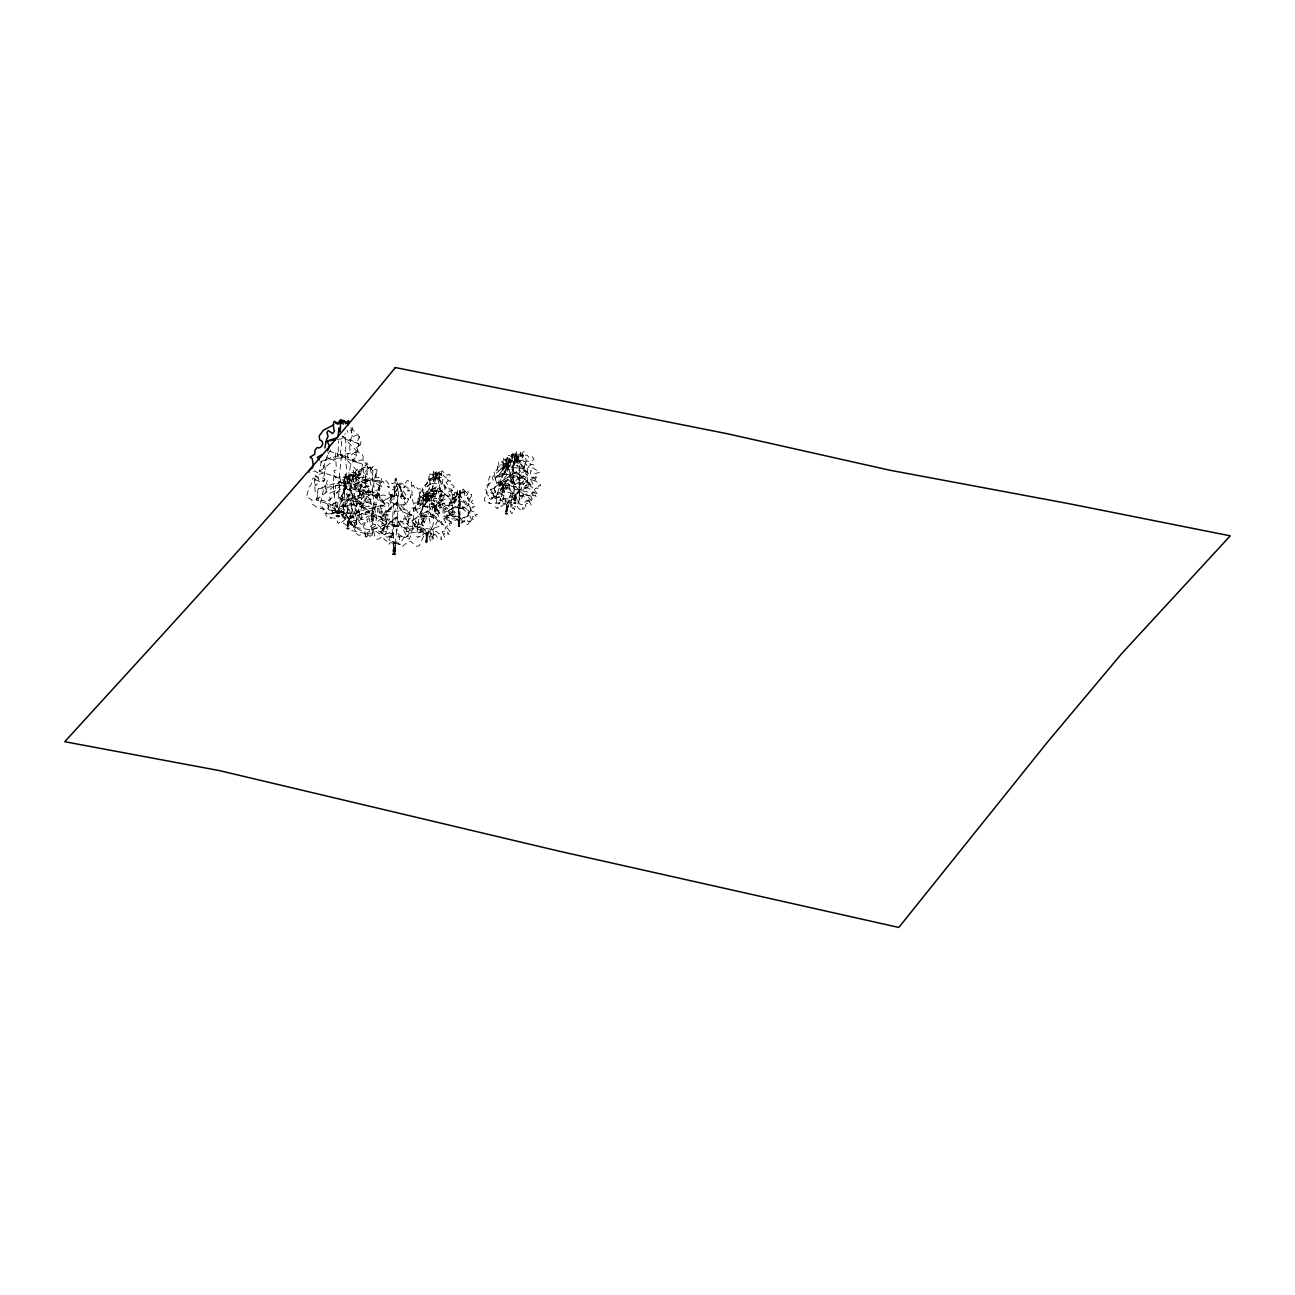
<?xml version="1.0" encoding="UTF-8"?>
<svg xmlns="http://www.w3.org/2000/svg" width="1295" height="1295" viewBox="0 0 1295 1295"><rect width="100%" height="100%" fill="white"/><g stroke="black" fill="none" stroke-linecap="round" stroke-linejoin="round"><path stroke-width="0.75" stroke-dasharray="5 3.75" d="M338.999 513.71C335.874 506.701 343.661 502.25 341.864 495.855C343.725 491.258 346.866 487.114 347.481 481.659C350.767 481.918 346.38 486.24 347.206 481.271C340.812 487.875 347.189 501.392 344.583 510.181C339.63 505.082 343.224 493.023 344.065 487.729C346.752 490.692 344.519 481.271 346.558 480.396C352.046 485.058 345.878 464.193 347.011 480.089M394.975 552.35L395.703 543.479L400.543 544.58C402.276 550.925 403.878 542.055 406.986 543.916L408.135 543.382C411.26 537.457 413.089 546.587 417.314 546.247L419.386 545.778L422.72 538.234C426.265 532.423 417.476 538.315 418.949 536.599A2.687 1.101 -74.5 0 0 417.816 537.554L416.569 536.292L418.625 519.797L421.231 516.656L420.729 512.14L423.157 506.135L424.954 504.759L426.363 498.899L425.65 501.829L427.188 501.246L425.44 498.073L427.334 500.663L425.861 500.955L425.683 495.872L423.724 493.703L422.931 500.145L418.528 499.967L417.395 502.978L414.675 503.01L415.824 508.482L411.438 508.093L410.143 510.02L409.528 513.856L410.661 516.041L409.139 516.851L407.941 523.293L410.353 526.304A2.687 2.153 53 0 1 412.425 526.757C414.125 522.581 412.943 517.466 413.413 513.273C413.056 509.34 414.011 504.726 414.432 511.169C415.857 514.212 416.197 501.553 414.19 505.795C411.486 500.113 412.069 487.13 411.6 482.145C409.884 480.461 408.54 484.022 408.475 481.173C406.954 477.402 404.008 488.943 402.907 483.877C398.164 481.173 394.635 486.92 394.473 491.242C391.398 492.618 390.718 498.397 394.7 496.373C393.777 498.478 390.54 500.064 390.394 502.816C390.07 506.701 393.745 510.538 388.192 509.939C383.223 512.124 389.568 519.732 380.924 519.02C372.539 523.633 380.18 525.786 380.94 528.069C379.257 529.606 376.052 531.274 380.779 531.759L383.045 533.977L385.489 533.022C386.703 536.259 390.345 530.124 393.194 532.148L393.793 533.2L389.73 533.75L388.694 535.159L390.329 536.47L388.84 539.885L394.036 542.637L393.389 552.35M505.956 466.459C499.174 467.171 505.05 480.801 505.956 467.463C506.102 454.043 506.928 469.308 508.223 465.067C507.867 457.297 510.635 460.842 515.216 463.642C512.529 455.112 515.96 461.603 518.809 463.901L520.38 467.236L524.297 466.767L523.714 469.081L525.446 471.331L521.739 472.578L521.189 474.601L525.786 477.24L523.876 479.652L530.642 485.852C528.004 487.81 522.16 486.483 519.279 490.627C514.342 494.334 517.045 499.239 517.239 500.647M471.574 494.366C472.966 497.15 465.698 499.53 472.61 500.55C467.414 504.127 482.452 504.678 471.849 507.171C478.049 510.489 467.722 507.867 471.396 510.877A5.666 5.099 -4.7 0 0 473.387 511.557L477.321 514.649L474.86 514.827L476.641 516.883L472.999 516.381L472.108 517.709L473.242 519.764L470.02 520.023L470.878 521.626L468.434 521.48A3.513 3.173 -4.7 0 0 467.463 521.076C467.981 515.329 458.754 526.774 462.882 519.441C457.912 512.723 459.563 535.062 459.676 518.502M459.854 514.261L459.822 515.28L460.437 499.32M426.751 542.281C428.435 539.011 425.327 531.614 429.956 531.177C431.882 527.907 433.55 533.977 430.377 533.184C434.181 539.109 434.877 528.635 436.965 532.018L438.568 533.556A5.018 4.322 -33.5 0 1 439.895 533.977L443.246 533.799L442.081 531.646L446.5 530.788L444.962 528.036L447.633 525.835C454.804 528.651 445.367 522.209 451.664 523.261C450.984 522.209 447.487 520.121 446.726 519.117A8.094 6.944 -33.5 0 1 444.007 518.453L442.566 516.397L447.422 515.847L444.719 512.156L450.385 510.02L443.554 505.956L445.448 503.172L442.356 503.188L442.647 505.552L441.546 505.989L438.6 505.503L440.106 504.127L439.669 502.411L436.82 503.286L438.811 503.431L439.636 504.937L438.131 505.924L439.442 507.235L438.714 512.318L438.082 511.007A4.014 0.907 86.5 0 0 437.839 510.1L436.399 504.856L438.616 502.541L436.059 508.158C440.316 509.89 432.805 511.298 435.622 513.613A8.094 3.351 -74.5 0 0 436.949 513.484C441.174 516.754 435.476 524.119 433.178 530.092A5.018 2.072 -74.5 0 0 432.53 530.076C429.989 524.265 431.866 535.078 428.37 532.714C430.798 523.536 424.404 537.862 426.492 541.86L426.524 533.022L421.701 522.775L423.449 521.739L423.4 518.291L423.692 521.157L423.19 516.041L424.339 516.527L425.488 521.367L426.589 519.586L425.974 517.531C427.091 512.593 424.906 515.038 422.267 513.257L421.652 511.234L422.963 507.786L420.6 505.455L421.344 501.829L419.191 492.699L421.231 489.704L420.049 488.668L417.735 489.122L416.31 486.677L414.546 488.328L413.542 485.139L407.909 488.344L405.934 486.483C402.146 482.825 398.585 484.913 394.198 484.978C391.592 486.418 396.432 488.733 392.903 489.866C390.426 489.041 388.095 492.456 389.212 494.577C401.159 494.382 378.286 499.336 388.775 503.593C390.038 511.606 380.746 501.197 379.629 508.919C385.279 510.651 377.671 519.182 385.521 514.649C389.585 513.791 384.664 523.293 387.788 519.263C394.667 516.834 379.079 528.473 384.728 531.419C389.779 530.254 382.316 535.677 384.939 536.486C387.674 537.668 388.484 537.134 390.119 535.741C398.747 527.664 386.25 541.342 393.356 541.747L392.952 551.961M459.336 517.239L459.45 504.224L449.414 509.841L449.721 514.601L459.336 517.239C474.051 517.773 464.371 513.111 470.943 510.942C470.15 509.291 471.315 508.207 468.871 507.09A5.666 3.399 -66 0 1 467.527 507.041L466.831 505.843L469.162 504.403L466.605 502.088L468.887 500.242L467.333 498.203L468.515 496.503L466.135 496.276L468.272 492.731L467.867 490.562L465.779 492.116L463.157 488.943L462.412 490.611L464.856 493.152L459.822 491.906L460.243 495.208L460.292 493.201M460.405 493.33L460.372 491.857L460.405 499.611M458.414 513.289L459.401 497.102L457.977 497.717L458.365 496.212L459.385 497.393L458.576 498.3L457.718 492.974L456.374 496.73L454.448 495.888L453.379 498.138L451.939 497.879L452.311 501.942A2.04 1.376 67 0 1 451.016 501.699C448.426 503.625 447.665 510.068 449.122 514.002A1.878 1.263 67 0 1 450.466 514.439L449.511 517.514L447.422 517.854A1.878 1.683 -4.7 0 0 445.771 517.887C444.395 516.495 441.352 510.845 443.699 510.036C442.858 508.142 436.124 504.969 443.667 503.706L443.457 502.946C441.077 501.991 444.25 497.976 440.543 500.388L435.541 496.131L436.043 494.123L433.436 492.165L433.485 495.855L432.74 494.366L434.424 496.891L434.23 494.35L433.987 496.778L428.451 493.168L426.929 502.573L427.69 498.494L425.958 495.24L426.087 497.329L428.435 497.523L427.997 494.577L429.26 492.424L430.814 493.379L431.073 495.661L430.409 497.928L428.062 493.282L428.435 497.539L427.415 494.237C434.667 492.31 432.255 480.963 435.071 475.896L433.42 471.59L435.282 476.074L437.71 476.317L439.572 471.218L439.41 477.806L441.449 477.256L441.773 479.571L443.036 479.344L442.162 483.844L444.201 483.116L444.671 484.54L444.832 494.998L443.537 497.636A2.137 0.971 -72.8 0 0 442.55 498.203L437.03 502.719L435.622 501.084L436.723 498.138L434.472 498.656L436.674 493.168L436.318 490.157L434.214 492.683L433.501 490.724L432.206 491.21L432.32 488.539L432.724 497.264M458.754 512.739L458.754 509.372L458.786 512.496M460.016 491.501L459.741 508.401L467.009 506.766L466.783 503.059L458.673 494.674L457.281 490.611L457.329 498.106L452.473 504.37L452.813 507.948A2.04 1.214 -66 0 1 451.599 508.789C445.609 511.606 455.047 519.068 452.797 516.106M529.623 483.602L529.266 484.816L524.232 485.285L525.802 487.535A8.887 7.64 -33.5 0 0 528.813 488.264C529.639 489.364 533.475 491.663 534.236 492.812C527.81 491.598 535.774 497.442 528.878 495.677A5.018 4.452 -21.1 0 0 527.518 495.176L525.867 493.573C523.714 490.077 523.002 500.534 519.117 494.382C526.369 488.814 509.566 492.974 515.313 499.983M459.887 495.742L459.822 497.329L459.887 495.564M459.774 514.261L458.77 525.705M459.952 491.339L460.016 490.19L459.644 496.244L459.774 491.339L459.871 493.217M526.11 461.716L525.106 463.48L527 465.067C521.286 467.56 521.432 471.299 527.664 471.202C521.95 473.565 529.542 477.046 532.731 477.418L532.488 478.761L527.453 480.121L526.498 481.659L533.038 484.508L530.772 479.7L535.337 480.056L535.531 478.891C532.601 476.916 527.971 472.594 531.452 470.846C525.317 469.065 528.668 466.41 530.982 464.662C530.869 459.741 526.919 463.594 525.608 458.398C523.682 457.443 520.202 451.987 524.135 451.647C527.065 452.667 522.549 456.228 527.356 455.144L528.975 457.669C533.864 455.694 531.856 456.892 533.912 459.239L530.383 462.072L529.833 464.047L534.544 465.115L532.601 467.819L539.61 472.238L533.799 474.083L536.616 477.758L531.597 478.211L533.071 480.348A8.078 7.155 -21.1 0 0 535.871 481.157C535.952 482.371 543.01 484.913 540.096 485.803C535.094 484.476 544.013 491.291 536.81 487.94C533.88 488.344 534.268 490.837 535.661 492.828C527.599 492.019 537.231 498.106 529.801 495.661L527 495.548A8.887 7.123 53 0 1 524.265 493.784L522.84 490.951L527.745 491.971L524.799 486.353A2.671 1.36 -70.8 0 1 526.142 485.69L527.923 482.452L526.79 475.411L527.615 469.34L526.968 467.527L524.151 468.337L525.317 462.736L523.601 462.962L523.131 460.049L520.315 460.648L520.509 452.408L518.486 457.961L519.862 464.177L518.971 470.231L520.299 482.42L520.202 483.537L519.214 482.371L518.826 488.442A8.078 1.376 88.1 0 0 519.279 490.611L519.732 500.242L518.89 497.393L518.745 502.46L518.049 501.181M426.945 495.143L425.634 492.505L426.104 499.481L426.994 490.967L427.593 497.992L428.904 493.994L426.638 494.544L426.605 493.622L431.235 484.605L429.632 482.582L430.183 479.797M507.073 461.926L505.617 459.013L506.07 469.486L507.494 467.997L505.956 466.686L507.187 457.184L508.708 464.549L509.226 459.207L512.302 459.256L512.011 454.933L513.241 455.031L512.852 457.604L514.277 457.054L515.07 459.207L517.239 456.115L517.757 459.741L515.345 465.795L517.822 465.213L516.705 468.839L520.315 471.056L517.093 476.236C521.755 478.13 513.5 479.684 516.592 482.209A8.887 3.675 -74.5 0 0 518.065 482.064C522.791 485.058 516.316 493.897 514.164 500.194L513.71 499.643A8.887 2.444 85 0 1 512.869 497.296C511.282 489.672 515.572 501.829 513.613 490.562C517.563 494.075 512.593 484.492 513.225 482.954C512.253 478.243 513.419 484.767 514.164 481.821C514.892 485.706 513.726 483.213 513.824 480.38C511.768 474.537 515.28 471.234 512.075 465.99L510.813 459.79L510.877 464.986L509.113 459.644L507.689 460.486L508.692 464.533L506.426 465.472L505.94 461.667L503.528 458.317L503.334 466.41L501.392 468.159L498.267 467.009L496.325 470.733L493.589 470.571L494.965 476.382L489.753 476.301L487.956 482.048L489.17 484.88L487.422 486.515C487.567 489.332 484.961 493.395 488.846 496.163A2.946 2.363 53 0 1 491.113 496.665L491.21 497.814L493.217 497.539L500.145 500.469L501.343 499.886C502.525 503.528 510.359 502.654 505.633 511.768M315.171 479.619L319.331 481.416L323.782 480.947C329.318 476.155 309.197 478.179 316.87 474.925L325.11 472.643L325.126 467.123L320.788 461.684M347.384 525.64L343.515 523.229L345.393 515.75C348.792 508.611 349.326 506.394 350.492 514.665L352.418 510.068C348.549 509.469 354.085 500.453 349.504 503.982L345.959 515.442L349.423 518.761L349.342 521.836L353.276 526.159L365.336 533.184L365.32 536.778L367.084 536.648L367.877 533.346L372.944 533.103L373.187 529.542C375.858 525.592 382.009 530.4 383.304 528.409L386.768 522.63L386.509 520.38L388.29 517.207C389.973 511.735 382.899 516.754 380.406 513.678L379.662 511.816L386.12 512.27L388.5 511.25L380.568 508.126L380.358 505.876C379.581 500.259 392.935 498.769 383.611 494.884L377.865 496.584L376.376 495.402C381.944 483.132 367.408 501.521 374.174 487.648L373.64 484.654L375.534 474.439L375.032 473.063L372.636 475.281L373.089 466.475L371.374 469.065L370.111 466.556L367.408 469.421C359.621 478.535 362.131 488.118 358.488 497.442C356.902 498.251 355.477 519.781 358.067 509.485L359.427 510.036L359.605 514.439L358.116 520.023L358.003 514.423L356.983 516.527L354.668 530.027L356.627 530.837L356.514 533.848L358.747 535.304L365.676 533.75L365.627 536.972L367.035 532.828L369.674 531.112L369.884 527.518L373.203 524.022L374.983 524.54L375.841 521.658L378.108 508.061L375.242 510.084L373.672 508.174L378.253 505.018L374.239 504.257L373.866 503.043L376.505 494.577L379.451 491.825L378.448 487.584C382.834 485.139 379.548 481.61 381.62 479.053L380.633 476.463L377.395 477.936L376.052 477.353L376.991 469.68C374.304 468.142 372.701 471.477 370.694 466.896L365.514 468.272L357.064 472.95L352.628 478.535L353.033 481.384C357.274 482.29 354.393 488.361 351.204 486.952L349.666 488.83L349.423 491.922L346.024 494.188L347.675 495.289C350.54 497.944 344.421 509.437 344.47 502.913C344.729 501.294 346.299 510.343 348.501 504.435L351.512 504.823L351.301 508.757L352.92 508.271C353.066 504.629 354.442 499.271 350.524 497.992C344.001 500.631 353.13 492.537 349.828 488.425L348.371 486.758L351.414 485.593L352.208 481.449L354.458 481.869L356.352 480.704L354.344 473.047L357.048 469.697L365.935 466.945L370.564 467.301C371.697 473.695 379.662 468.482 374.789 477.839L375.955 480.494L379.403 480.38L380.261 483.326C378.172 485.463 381.653 489.105 377.395 490.951L378.269 495.613L375.501 498.203L376.829 499.902L381.976 500.113C390.426 506.232 378.755 504.548 378.998 510.198L379.176 512.561L386.25 518.405L384.113 518.631L378.334 516.009L378.998 518.146L385.489 521.205M458.398 513.338L459.11 526.612L459.434 522.128M430.15 480.04C437.661 472.659 433.145 475.411 436.383 471.671C436.253 489.186 434.974 462.218 435.12 476.641M514.827 499.919L515.183 494.01L511.881 480.202L514.147 460.939L514.212 462.703L515.847 461.975L514.714 460.534L515.038 458.802L515.491 460.583L515.993 459.239L516.333 451.825L516.656 458.317L518.518 458.203L518.275 454.205L518.275 458.997L516.98 454.059L513.354 458.3L514.633 454.917L513.872 453.8L511.946 460.923L508.239 460.372L506.572 463.675L504.273 463.416L505.309 468.952L501.23 468.353L500.032 470.231L499.449 474.035L500.485 476.269L499.077 477.013L497.944 483.423L500.178 486.531A2.671 2.007 60.4 0 1 502.088 487.098L502.169 488.134L510.732 490.465C511.136 493.346 518.308 493.686 514.423 499.999M434.958 511.978L435.055 503.755L422.51 504.224L423.044 503.464A2.137 1.862 -28 0 0 421.215 503.674C418.058 502.136 419.742 498.106 421.15 496.066C417.12 490.19 427.042 489.656 425.132 485.981C426.087 483.197 428.823 480.591 432.206 479.749C435.687 476.511 429.989 474.002 428.613 477.127C429.568 479.231 428.402 481.319 426.427 480.348C430.49 487.292 419.434 482.647 423.093 490.238C422.202 492.667 420.082 496.05 423.06 498.883A2.137 1.667 56.7 0 1 424.647 499.287L425.861 499.142M361.564 506.636L363.555 508.741L363.879 507.203L361.532 503.658L363.863 503.237L364.17 502.072L362.6 490.449L363.895 489.122L365.514 493.055L365.498 473.436L365.886 472.157L367.068 474.715L367.505 465.925L368.282 468.758L368.686 466.686L369.755 467.56L372.474 477.45L373.316 484.589L372.264 490.384L374.077 502.395L373.122 506.928L373.705 513.289L373.089 514.115L372.28 510.521L371.341 515.604L371.746 521.383L372.248 515.847L372.652 518.081L372.895 531.84L370.176 536.438L366.695 533.783L366.275 536.923L365.676 536.243C364.542 526.677 358.974 516.138 361.629 507.106M333.9 475.119L335.874 478.049L336.231 475.945L333.932 470.635L336.506 469.891L335.243 452.991L336.57 451.178L338.124 456.601L338.416 440.98M396.27 484.994L396.286 486.499L396.302 484.945M459.612 495.386C458.058 498.478 460.372 495.127 460.631 491.436C465.811 489.445 466.022 494.577 471.607 494.56M337.234 513.791L336.441 512.092L328.881 513.985L326.308 513.419C321.03 513.565 324.851 508.385 322.002 507.041L320.593 507.009L320.205 505.066L323.718 488.199L325.272 485.382L325.498 493.071L327.748 485.495L326.502 483.504L327.425 479.441L325.32 478.6C318.262 489.283 328.493 468.968 323.281 467.414C325.498 461.101 327.068 455.112 330.711 449.867M435.379 512.011C435.217 498.267 438.859 505.422 434.796 511.816C436.464 495.451 430.377 508.951 432.562 513.354C435.104 522.435 432.805 524.426 432.222 527.34A8.094 2.218 85 0 0 432.999 529.477L433.922 539.222L432.579 536.276L432.449 537.684M336.7 513.403L349.375 494.107L360.657 502.217L365.384 509.566L353.454 514.423L318.003 507.964L311.836 503.933L311.949 499.757L306.526 496.875L309.149 486.71C312.921 485.657 310.444 476.301 315.025 478.243L315.235 485.819L317.275 484.071L318.926 479.263L316.66 476.544L318.117 472.869L314.394 470.878L311.059 473.986M394.279 552.496C396.82 530.367 396.108 535.677 397.646 517.498C397.711 510.489 397.403 503.852 397.678 497.167C398.051 495.467 397.889 487.001 397.403 482.647C395.38 483.407 401.968 487.292 400.738 491.242L402.502 492.181L403.15 497.021C394.068 493.719 410.547 504.03 403.166 505.552L402.68 506.037C400.657 513.128 409.56 506.62 409.269 514.131C404.509 514.536 410.046 524.702 404.202 517.919C401.126 522.193 414.983 526.806 408.394 531.452L405.999 531.517L408.443 536.308L404.38 537.716L402.583 536.017C402.761 538.332 393.809 529.024 397.873 534.851C400.139 535.628 400.608 543.253 396.367 541.763L395.412 542.637L395.121 552.35M339.938 485.431L338.853 484.557L338.999 480.235C355.672 477.742 332.718 489.235 334.061 493.314C338.076 498.737 322.714 497.393 328.655 507.3L327.133 508.805C327.441 511.023 326.55 511.994 326.016 514.196L325.822 515.491L328.736 517.757A2.946 2.525 -33.5 0 1 331.212 517.433L330.63 518.502L333.511 517.498M347.497 481.368C344.875 463.06 344.001 495.855 339.743 477.11L339.938 476.398C341.718 475.071 346.769 477.175 344.729 479.765M347.627 526.547L348.145 518.469L344.114 509.89L343.434 514.617L341.572 515.637M419.046 502.962L418.058 502.169L418.188 498.235C422.607 494.026 426.217 501.359 420.778 503.237C415.905 502.104 418.495 507.834 420.551 501.958L419.418 500.663L416.423 506.912L413.461 507.948L413.704 510.133C416.747 514.86 403.263 514.908 408.783 522.872L407.488 523.552C407.844 526.142 406.857 526.903 406.387 529.137L406.209 530.319L408.848 532.391A2.687 2.299 -33.5 0 1 411.098 532.083L410.45 533.038L422.089 531.517L426.006 532.844L426.411 542.492L427.123 532.164L426.816 542.055M419.823 499.854L418.916 498.704L419.677 494.334L423.821 495.92L423.416 497.814M432.999 476.333C432.433 471.574 434.359 473.905 433.275 477.483C431.818 479.069 427.577 477.45 429.471 480.364M453.169 497.992C449.268 491.307 461.667 495.71 453.768 498.073C452.311 499.125 449.43 500.55 449.284 502.606L449.689 504.872A2.04 1.829 -4.7 0 1 447.924 505.147C444.671 506.296 442.469 516.074 448.394 516.932L448.199 518.081L443.278 517.968L445.771 522.5L441.287 521.561L442.599 524.135A8.094 6.475 53 0 0 445.091 525.738L450.012 531.419L446.937 531.241L449.122 534.43L444.541 532.585L444.638 533.928L443.424 534.22L444.832 537.538L440.786 536.907L441.838 539.497L438.762 538.526A5.018 4.031 53 0 0 437.548 537.635L436.091 535.547C432.789 530.723 436.091 541.18 430.264 535.871C432.077 534.268 431.219 529.768 427.738 533.022C429.535 533.605 426.395 536.033 428.58 538.364C429.406 537.36 429.228 533.313 430.086 539.95A5.018 1.376 85 0 1 430.474 541.083C431.284 543.56 432.449 540.323 432.158 537.7M498.397 470.522L497.312 469.648L497.442 465.31C514.131 462.817 491.177 474.31 492.521 478.389C496.519 483.828 481.173 482.485 487.114 492.391L485.593 493.897C485.9 496.115 484.897 497.07 484.476 499.271L484.281 500.582L487.179 502.848A2.946 2.525 -33.5 0 1 489.656 502.509L488.943 503.561L499.546 502.929L500.841 501.926C502.541 505.665 510.198 499.789 505.94 512.221M506.086 511.638C508.547 503.14 502.444 493.023 499.401 492.327A2.671 2.363 -21.1 0 0 497.005 492.424L494.285 490.206L494.463 489.041C494.852 487.033 495.791 486.208 495.499 484.184L496.908 482.889C491.226 473.97 505.584 475.411 501.958 470.393C500.696 466.605 522.128 457.248 506.539 458.705L506.426 462.655L507.43 463.497M458.786 525.997C456.342 522.014 464.29 516.058 459.693 518.308M355.769 478.017L352.871 480.105L349.99 479.911L348.727 472.092L348.614 476.835M435.735 511.622L436.544 504.03L435.411 512.092M394.085 551.978L394.506 542.993L394.133 541.844L393.842 543.641L393.13 534.09L392.709 536.519L392.239 535.434L392.272 523.86L395.137 479.231L395.493 480.186L395.687 478.357L395.817 480.817L396.092 478.13L396.578 484.087L395.283 482.727L390.977 483.844C389.018 488.701 387.173 478.519 384.34 480.591C384.566 486.726 382.575 477.904 381.847 482.323C377.136 479.765 380.892 496.373 376.149 498.899L375.955 505.131C372.021 503.512 372.442 507.64 372.312 511.395C373.575 513.5 374.757 503.577 374.886 509.307C376.942 516.64 370.419 517.709 374.498 523.763C377.946 527.68 370.095 526.126 373.381 529.574L375.275 538.024L376.813 539.141C380.406 540.08 382.753 532.795 384.162 539.173L385.02 540.047C387.917 539.4 387.691 548.157 389.924 542.718L393.761 543.139L393.518 552.091M458.899 526.126L459.434 521.286L459.676 522.241M347.189 526.677L347.934 518.534L343.191 516.705L341.087 517.854M394.522 491.501C394.781 489.332 394.489 500.453 394.667 492.197M505.568 512.011C508.708 503.35 504.5 503.334 503.172 505.034L497.96 508.708L498.316 507.543A2.946 1.214 -74.5 0 0 497.037 508.53L495.661 507.138L496.552 499.401C497.717 489.947 500.631 482.226 503.431 473.42M515.054 501.165L515.572 493.168L515.782 500.76M367.942 486.629C355.591 488.911 351.576 480.202 368.217 483.375L369.107 482.533L366.161 480.526L358.084 477.871L358.618 475.718L357.226 473.921L355.736 473.549L354.992 475.006L356.999 477.58L356.352 478.632L350.556 474.553L349.245 475.394L350.249 479.458L345.765 489.089L336.457 492.877L340.148 498.607L353.147 500.55L362.454 496.762L349.958 479.231L347.351 479.992L347.788 476.819L349.472 480.672L351.042 474.278L357.339 476.188L357.598 475.152L355.461 473.776L356.206 471.655L363.021 468.385L363.604 466.216L367.99 464.063L362.292 459.871L354.296 461.943L352.224 460.243L356.497 455.5L355.105 449.64L359.039 444.687L357.744 440.251L359.573 436.901L358.132 434.505L353.616 436.383L351.754 435.509L350.945 433.194L352.758 427.884L352.58 423.87M347.578 525.511C350.815 516.592 345.215 519.166 344.713 519.942L339.517 523.633L339.824 522.403A2.946 1.214 -74.5 0 0 338.594 523.455L337.202 522.063L337.59 520.007M348.161 526.32L348.808 517.514L348.824 525.819M514.39 501.068C516.867 491.566 510.699 491.21 512.707 497.231C506.555 504.111 513.791 488.215 507.931 499.708A5.018 2.541 -70.8 0 0 507.09 500.712L505.05 501.991L505.94 499.287L503.318 500.307L503.901 495.305L500.841 497.604L502.541 493.848L500.534 494.658L503.496 490.271L502.994 487.406L503.464 490.595L504.127 488.49A8.078 4.079 -70.8 0 0 505.843 486.629C504.143 482.873 512.237 485.706 508.886 484.816C508.595 479.684 500.776 489.753 505.908 481.449C497.426 481.562 510.198 475.459 506.021 472.189C511.541 468.531 506.313 466.831 507.591 462.768M506.62 511.412C507.365 491.258 508.676 512.302 510.521 511.153A5.52 1.522 85 0 1 510.942 512.399C512.82 516.138 512.253 511.056 512.804 509.356C512.836 503.787 515.993 514.665 514.277 506.912M518.065 503.804L517.968 501.634M439.248 474.65L441.546 473.112L440.867 477.288M340.277 454.82L342.285 436.091L358.925 443.829L357.452 451.987L340.277 454.82L329.804 451.291M335.13 513.192L331.989 512.415L332.653 511.59A2.946 2.363 53 0 0 330.387 511.072C326.518 508.304 329.108 504.241 328.962 501.424L330.727 499.789C325.66 489.413 335.939 493.638 336.231 489.591C334.223 486.37 335.211 484.864 338.124 485.447C339.193 483.974 339.112 482.112 340.779 482.015M339.144 478.033L341.67 454.545L362.535 464.241L360.674 474.472L339.144 478.033L319.476 471.38L321.322 461.166L341.67 454.545L360.674 474.472M337.412 507.073L340.148 481.675L362.697 492.165L360.69 503.221L337.412 507.073L316.126 499.886L318.133 488.83L340.148 481.675L360.69 503.221M511.897 458.576L511.752 454.432L514.536 458.09C515.07 461.457 519.101 456.423 517.628 454.27C516.333 456.52 517.692 460.777 516.009 455.209L518.534 453.881L523.277 456.099L522.97 453.8L521.723 453.412L521.076 454.707L522.565 458.009L520.04 456.617L523.229 454.853L522.322 460.065M348.355 525.56C346.445 519.748 352.92 509.162 350.395 518.777C354.555 518.826 351.641 509.518 354.765 515.216A5.52 2.282 -74.5 0 1 355.477 515.248C356.821 511.865 359.573 511.93 361.451 508.466L361.127 506.296L365.352 505.244L366.21 503.253L361.758 484.168L360.188 485.123L359.654 491.728L345.765 489.089M506.636 512.124C504.435 507.138 511.46 493.411 508.692 503.577C512.836 504.856 510.181 494.496 513.111 500.113M459.741 508.401L452.246 506.329L452.004 502.622L459.272 500.987L459.466 492.715C460.599 489.38 463.254 497.053 463.432 493.816C461.263 489.963 465.164 492.424 464.387 494.609C466.41 498.64 473.549 498.704 467.884 503.253C467.576 504.969 474.763 511.574 468.515 510.894C473.08 515.847 465.553 510.667 468.142 514.536A5.666 3.82 67 0 0 469.583 515.831C471.137 518.049 473.452 524.475 469.454 520.622C469.033 523.585 468.256 524.993 465.811 524.41A3.513 2.363 67 0 0 465.115 523.698C465.407 516.883 459.013 528.166 461.781 520.363C458.802 522.209 464.29 515.135 464.662 518.324A3.513 2.104 -66 0 1 465.326 518.405L468.628 515.2L468.353 510.392L459.45 504.224L449.721 514.601M347.238 525.317C351.366 514.066 341.33 521.853 342.9 514.811L341.702 515.394M516.187 456.131L515.41 453.46L515.216 459.061M514.309 500.21C518.356 491.274 510.343 495.418 509.761 492.246L504.289 492.764C496.568 492.537 502.751 480.882 501.489 475.573C504.03 472.853 502.848 468.563 505.471 465.18M365.222 535.337L366.954 537.02L367.699 533.928L372.232 535.385L372.458 531.84C376.91 528.473 380.536 538.008 382.656 533.071L386.023 524.394L386.104 521.448L385.198 521.448M396.675 505.244L399.783 485.641L408.54 499.287L406.161 504.37L396.675 505.244L389.552 501.052L391.932 495.969L399.783 485.641L406.161 504.37M515.637 501.035C513.273 491.469 522.484 490.756 518.631 497.037C524.378 502.12 521.173 490.174 525.381 499.142A5.018 3.755 60.4 0 1 526.515 500.08L529.364 501.197L528.376 498.559L532.148 499.368L530.853 495.985L531.986 495.742L531.905 494.399L536.13 496.454L534.09 492.828L536.972 493.476L532.423 487.567A8.078 6.038 60.4 0 1 530.108 485.852L529.25 483.278M348.743 526.142C349.375 522.014 348.08 515.734 353.308 517.223C355.17 519.862 352.936 520.007 351.819 520.606C357.355 528.036 355.769 516.316 358.666 521.221L360.269 523.536A5.52 4.419 53 0 1 361.613 524.507L364.98 525.576L363.814 522.727L368.266 523.423L366.728 519.781L368.055 519.457L367.958 517.968L372.976 520.007L370.548 516.138L373.964 516.689L368.557 510.457A8.887 7.123 53 0 1 365.805 508.692L364.381 505.859L369.302 506.895L366.566 501.926L372.264 501.651L365.417 494.577L367.343 492.149L362.729 489.526L363.28 487.487L366.032 486.92L366.76 485.415C363.895 484.897 367.748 480.121 364.3 482.387L361.92 482.145L360.366 478.81L357.226 476.9L357.808 471.477C361.014 472.465 356.076 476.544 361.273 475.119L363.005 477.806C368.266 475.394 366.064 476.706 368.282 479.247L368.557 479.992C362.843 482.468 362.988 486.208 369.221 486.111C363.506 488.474 371.098 491.954 374.271 492.343L374.045 493.67L368.136 495.532L371.147 499.401L365.789 500.194L367.359 502.444A8.887 7.64 -33.5 0 0 370.354 503.172C370.386 504.467 377.978 506.928 374.854 508.028C369.496 506.863 379.079 513.856 371.341 510.57C368.217 511.169 368.622 513.872 370.111 516.009C363.248 515.96 369.026 519.894 362.843 519.505A5.52 4.743 -33.5 0 0 361.386 519.036L359.621 517.369C355.672 513.435 359.573 523.536 352.645 520.072C354.377 517.595 354.555 513.532 349.682 517.336C350.848 518.987 348.565 521.043 350.233 523.795C351.932 529.105 349.958 513.014 352.078 526.061A5.52 1.522 85 0 1 352.483 527.324C354.603 530.4 353.616 525.284 354.959 522.128C357.711 530.319 355.915 518.113 355.267 514.568A8.887 2.444 85 0 1 354.409 512.205L354.28 508.87L355.639 511.104L354.895 505.519L356.789 506.442L354.037 492.197L354.296 490.255L355.575 489.785L356.303 477.79L355.494 478.616M507.203 511.234L508.223 502.314L511.768 502.314M507.268 510.91L508.352 501.78L511.654 500.291M449.414 509.841L458.721 507.753L459.45 504.224L468.66 515.151M341.524 514.568C342.641 511.12 342.592 518.55 341.556 514.73M456.617 519.489C456.989 520.396 460.34 520.493 458.122 525.98L458.883 526.32M507.543 463.06C508.142 461.247 511.654 462.995 511.25 458.851L512.869 456.811L508.352 455.338L509.048 460.486M338.821 513.16L340.423 511.93L351.771 513.095L355.785 512.27C361.888 511.395 355.947 504.046 361.629 503.642C360.916 500.404 362.39 498.397 359.605 496.989A8.887 3.675 -74.5 0 1 358.148 497.134C355.057 494.593 363.312 493.055 358.634 491.145L361.855 485.965L358.262 483.763L359.524 480.267L358.44 478.227L361.758 477.175L364.267 481.06C369.318 477.742 359.541 471.412 364.656 465.731L366.728 464.727L363.021 460.68L363.15 456.407L361.58 453.428C357.647 454.156 354.879 445.885 360.139 445.351L360.997 441.611L358.019 434.926L349.86 426.994M391.98 522.387L397.128 502.136L411.956 515.685L407.553 521.399L391.98 522.387L380.827 517.644L385.23 511.93L397.128 502.136L407.553 521.399M391.236 537.36L396.367 517.126L411.195 530.659L406.792 536.373L391.236 537.36L380.066 532.634L384.469 526.903L396.367 517.126L406.792 536.373M431.3 490.708L437.046 476.333L446.208 487.924L441.028 491.274L431.3 490.708L426.767 486.807L437.046 476.333L441.676 484.006L446.208 487.924M432.692 497.264L435.541 504.532L434.877 512.027M503.188 464.856C500.776 452.538 510.845 473.128 507.575 460.923C510.133 456.925 512.027 462.412 515.361 461.489C517.158 460.194 511.088 456.682 516.284 456.552C519.441 457.588 514.552 461.619 519.732 460.211L521.448 462.898L525.721 461.004L526.159 462.007M512.788 456.925C510.991 445.885 518.453 466.556 516.219 454.82L518.065 454.156L520.04 456.617M345.198 477.887C344.956 467.835 346.04 480.688 350.249 479.458L362.454 496.762M423.837 496.115L423.724 491.857L425.925 494.917L425.925 498.251L429.309 496.503L428.823 498.866A6.459 2.962 -72.8 0 1 427.577 500.404C426.184 503.075 423.611 510.473 427.204 505.876C428.143 508.093 427.026 511.833 429.665 510.068A4.014 1.829 -72.8 0 1 430.28 509.243L431.365 506.264L432.222 506.442L431.769 508.692L434.003 506.167L433.064 502.509L431.866 502.185L431.154 496.827L430.523 497.944L428.192 496.972L429.503 495.613L430.587 497.312L430.264 493.136L434.893 494.56L433.113 491.971L435.33 490.255C438.212 491.193 433.744 494.868 438.471 493.573L440.041 496.034C444.816 493.832 442.825 495.03 444.832 497.345L441.401 500.356L440.867 502.347L443.942 503.14L445.286 505.196A4.014 3.497 -28 0 1 446.37 505.552L449.074 505.487L448.135 503.755L451.712 503.14L450.466 500.922L451.437 499.336L455.484 499.546L453.525 497.393L456.261 496.94L451.89 493.832A6.459 5.633 -28 0 1 449.673 493.233L448.475 492.213L449.106 491.161C455.014 491.663 450.919 493.104 448.426 493.557C454.335 498.672 444.493 493.508 447.973 497.717A6.459 5.018 56.7 0 0 449.899 499.044C451.599 501.586 456.034 508.644 449.462 504.5C449.673 509.065 448.038 508.919 444.994 509.145A4.014 3.108 56.7 0 0 444.055 508.417L441.498 505.406L441.611 508.093L439.442 507.235L440.365 509.55L439.814 501.764A6.459 1.457 86.5 0 1 439.329 500.048C438.568 493.686 441.449 500.874 439.572 486.839C440.219 479.101 438.438 470.603 436.107 474.294M456.342 494.706C455.694 489.332 457.604 494.593 459.094 495.127C461.829 493.233 458.333 490.352 460 494.917L452.246 506.329M509.21 476.495L517.045 458.721L528.457 473.549L521.335 477.531L509.21 476.495L504.224 471.493L517.045 458.721L523.471 468.531L528.457 473.549M343.612 504.192L344.567 506.572L343.596 504.063M415.889 509.744L424.355 506.296L428.418 497.701L439.539 513.273L431.073 516.721L419.24 514.957L415.889 509.744L428.418 497.701L439.539 513.273M494.917 477.968L504.224 474.18L508.676 464.727L520.914 481.837L511.606 485.625L498.607 483.699L494.917 477.968L508.676 464.727L520.914 481.837M338.756 512.885C346.85 505.341 335.761 517.514 337.396 511.541C339.484 508.401 340.213 513.84 343.466 508.903L343.774 503.998L345.765 501.489L348.873 499.384L351.625 500.194L354.652 486.677C356.19 484.298 352.58 484.913 353.616 480.898L352.742 475.314L352.256 474.634L352.289 479.878L350.508 474.569L349.1 476.576L353.147 500.55M452.797 516.074C454.529 519.441 456.86 514.034 453.914 516.608L458.576 519.781L458.025 526.11L459.061 526.126M429.309 500.534L436.431 486.823L448.426 496.956L441.773 501.246L429.309 500.534L423.497 495.516L436.431 486.823L448.426 496.956M340.148 498.607L350.233 479.636L336.457 492.877M419.24 514.957L428.418 497.701L431.073 516.721M498.607 483.699L508.676 464.727L511.606 485.625M454.14 511.525C452.246 513.84 457.329 513.807 454.173 511.525M506.539 488.733L516.284 471.833L531.209 484.945L522.079 490.06L506.539 488.733L500.145 482.307L516.284 471.833L531.209 484.945M504.224 471.493L511.347 467.495L517.045 458.721L521.335 477.531M389.552 501.052L399.783 485.641L401.418 495.078L408.54 499.287M416.181 527.081L427.641 510.861L437.904 518.243L442.21 524.928L431.348 529.347L416.181 527.081L411.875 520.396L427.641 510.861L442.21 524.928M495.24 497.021L507.834 479.199L519.117 487.308L523.844 494.658L511.913 499.514L495.24 497.021L490.514 489.672L507.834 479.199L523.844 494.658M426.767 486.807L431.947 483.456L437.046 476.333L441.028 491.274M512.302 504.904C506.539 504.532 516.041 510.764 515.232 506.814M359.136 489.72L369.383 478.146L378.868 482.031L382.43 488.005L372.555 491.857L359.136 489.72L355.558 483.747L369.383 478.146L382.43 488.005M355.494 506.102L368.347 491.582L380.228 496.471L384.696 503.949L372.329 508.773L355.494 506.102L351.026 498.624L368.347 491.582L384.696 503.949M353.616 527.146L367.521 511.444L380.358 516.721L385.198 524.815L371.827 530.027L353.616 527.146L348.776 519.052L367.521 511.444L385.198 524.815M447.698 515.151L449.996 515.669L447.584 515.102M450.87 511.784L452.343 513.095L450.725 511.784M336.797 511.93L332.054 504.597L343.984 499.74L349.375 494.107L365.384 509.566M411.875 520.396L422.737 515.977L427.641 510.861L431.348 529.347M490.514 489.672L502.444 484.816L507.834 479.199L511.913 499.514M380.827 517.644L397.128 502.136L400.802 510.942L411.956 515.685M380.066 532.634L396.367 517.126L400.042 525.932L411.195 530.659M452.004 502.622L460 494.917L467.009 506.766M339.371 513.322L341.2 511.638L347.497 511.752L347.837 506.879C351.673 501.586 360.075 508.482 361.904 505.795L363.668 503.884L363.976 500.712L366.712 498.025L366.339 494.933L368.978 488.506L368.897 486.693L367.489 487.098M500.145 482.307L516.284 471.833L522.079 490.06M319.476 471.38L341.67 454.545L342.851 457.588L362.535 464.241M316.126 499.886L340.148 481.675L341.411 484.961L362.697 492.165M423.497 495.516L436.431 486.823L441.773 501.246M332.054 504.597L349.375 494.107L353.454 514.423M511.298 503.464L510.78 504.775L512.674 505.082M355.558 483.747L369.383 478.146L372.555 491.857M351.026 498.624L368.347 491.582L372.329 508.773M348.776 519.052L367.521 511.444L371.827 530.027M458.851 525.932L458.155 526.223C460.68 520.671 456.18 518.324 453.978 518.842C452.036 519.683 446.71 515.912 449.932 521.998A1.878 1.133 -66 0 1 451.048 521.448L450.725 522.209L457.119 519.651M338.254 512.432L339.921 513.775M337.509 439.458L343.224 438.519L358.925 443.829M321.322 461.166L342.851 457.588M318.133 488.83L341.411 484.961M391.932 495.969L401.418 495.078M427.026 542.038L425.618 542.152C430.053 527.81 421.102 536.956 421.749 529.687L420.648 530.222C408.2 524.799 415.274 527.437 409.139 539.189C405.545 538.655 404.655 533.637 402.551 540.08C400.074 539.643 399.815 547.995 398.391 542.718L395.315 543.139L394.684 552.091M385.23 511.93L400.802 510.942M384.469 526.903L400.042 525.932M431.947 483.456L441.676 484.006M430.134 491.226L442.599 491.938M335.146 518.275L333.916 518.097M511.347 467.495L523.471 468.531M509.275 477.191L524.815 478.519M504.224 474.18L517.223 476.107M502.444 484.816L519.117 487.308M424.355 506.296L436.188 508.061M343.984 499.74L360.657 502.217M422.737 515.977L437.904 518.243M365.433 479.911L378.868 482.031M363.393 493.8L380.228 496.471M362.163 513.84L380.358 516.721M333.462 513.824L330.63 513.775L334.596 513.192M459.272 500.987L466.783 503.059M458.721 507.753L468.353 510.392M426.961 542.33L425.666 541.974C427.625 534.382 425.359 532.099 423.4 534.366C421.587 536.81 419.629 533.281 421.976 532.099L424.873 529.623L424.97 527.923L424.21 526.094L421.895 525.43C419.661 512.917 422.979 504.014 425.488 498.106M435.865 511.978L434.861 511.671L435.347 504.661L431.526 504.532L432.611 502.136L431.008 502.201C429.649 500.161 420.697 499.74 424.015 500.922C427.997 499.109 420.341 499.999 423.627 505.6M365.239 533.491L351.366 530.481M457.248 493.444L454.545 492.343L454.966 495.985M455.29 500.08L454.917 496.94L457.507 495.855M326.874 457.475L329.675 458.624L330.873 457.41L327.716 451.68M344.972 488.328L343.887 495.516L344.13 481.659L344.616 480.655L345.393 485.593L346.591 469.583L344.988 453.088L346.137 445.172L344.956 433.291M433.501 474.99L429.81 473.824L430.393 477.92M315.511 480.186L314.361 479.458L315.138 491.177L317.194 494.496L318.667 501.505L322.989 500.404L327.489 502.201L330.225 504.532L330.047 509.437L335.356 510.861L336.749 512.966M499.239 467.106L498.397 461.489L500.388 461.069L503.642 462.979M357.452 451.987L342.285 436.091L343.224 438.519M517.126 506.313L518.728 508.627A5.52 4.419 53 0 1 520.056 509.582L523.439 510.667L522.273 507.818L526.725 508.514L525.252 505.519C526.288 504.354 526.482 501.473 529.169 504.678C535.094 506.992 524.653 498.543 532.229 502.007C528.441 496.422 526.11 494.658 528.554 501.084C521.691 501.035 527.47 504.985 521.302 504.581A5.52 4.743 -33.5 0 0 519.845 504.127L518.016 501.343M514.503 506.329L515.232 506.523M358.844 491.113L357.161 484.346C363.005 479.619 352.774 481.497 359.314 474.65L358.78 471.024L354.587 475.88L349.44 477.693C350.362 482.242 349.456 475.751 350.524 474.504C351.285 473.031 353.049 476.528 353.956 473.808C351.22 465.148 358.116 475.492 355.04 473.42L354.862 472.546L350.281 472.367L349.699 470.668L350.265 466.135L356.271 455.775L353.098 453.379L347.983 457.912L347.481 455.565L350.038 449.575C348.468 442.874 353.373 436.188 351.236 429.649L348.128 432.951L347.141 430.507M333.964 475.751C332.087 485.884 334.838 501.505 337.687 512.739M349.504 483.44C347.837 487.503 350.33 476.997 349.44 483.31M507.964 468.531C506.313 472.513 508.773 462.266 507.867 468.369M396.917 528.991L396.691 531.322L396.917 528.991M523.309 480.639L522.435 483.375L523.309 480.639M433.728 493.33L433.728 495.078L433.728 493.33M405.092 527.178C403.506 532.553 408.734 526.223 405.092 527.178M441.498 493.67L440.802 495.872L441.498 493.67M403.635 487.211C405.205 489.348 405.481 484.476 403.635 487.211M452.489 490.449C447.811 491.598 448.993 484.605 446.063 482.517C451.308 480.38 446.597 478.243 444.347 476.495C442.081 473.97 440.251 469.794 441.352 475.702C437.629 469.583 435.946 476.673 436.982 474.763C436.043 469.34 445.577 477.612 441.028 471.234C444.217 469.292 444.039 477.904 448.928 474.18C453.493 475.492 442.728 481.303 450.53 480.85C446.063 484.443 461.02 486.742 450.255 488.215L452.489 490.449M458.818 511.201C458.284 512.529 458.64 509.922 458.786 511.12M396.011 526.11C395.93 528.878 395.428 523.229 396.011 526.11M513.662 481.594L513.435 479.247L513.662 481.594M521.318 482.533C522.322 486.078 517.773 484.508 521.318 482.533M343.984 513.678L345.004 512.674L342.722 515.993L343.742 512.707L343.984 513.678M405.497 498.607C402.535 501.035 404.526 494.609 405.497 498.607M422.737 528.668C426.508 527 418.835 533.491 422.737 528.668M502.444 498.769C506.555 496.908 498.138 504.127 502.444 498.769M387.772 486.645C389.212 489.801 390.491 485.301 387.772 486.645M427.512 499.789C428.855 502.509 431.737 495.807 427.512 499.789M518.469 460.648C517.369 465.067 517.66 458.074 518.469 460.648M436.723 478.438L436.561 476.965L436.723 478.438M438.018 478.405C436.609 480.704 438.325 474.941 438.018 478.405M345.911 505.956C347.546 510.036 344.114 503.69 345.911 505.956M402.421 495.936C400.543 499.093 401.758 492.31 402.421 495.936M424.485 521.642C425.942 525.171 422.817 519.764 424.485 521.642M504.354 491.032C506.005 494.981 502.557 488.927 504.354 491.032M516.705 461.328L516.576 459.498L516.705 461.328M396.286 495.273L396.254 493.622L396.286 495.273M436.237 473.565C436.528 479.328 439.118 470.927 436.237 473.565M379.451 494.285L380.066 498.381L378.302 494.528L378.885 493.541L379.451 494.285M411.13 494.334C407.86 502.687 413.574 493.524 411.13 494.334M514.633 461.311L514.633 461.311M390.216 495.92C392.158 499.125 391.543 492.375 390.216 495.92M388.047 528.441C386.088 532.261 386.752 523.488 388.047 528.441M435.767 477.742L435.654 479.247L435.767 477.742M420.81 530.27L421.037 528.473L420.81 530.27M500.323 500.517L500.582 498.559L500.323 500.517M348.258 482.226C350.168 485.301 345.7 481.578 348.258 482.226M422.138 519.683L423.255 522.209L422.186 519.7M435.589 478.195L435.12 479.749L435.589 478.195M501.78 488.895L503.01 491.663L501.829 488.895M506.717 467.317C508.401 470.49 504.289 466.524 506.717 467.317M514.682 460.761C515.75 465.213 516.187 458.009 514.682 460.761M341.993 508.87C334.968 509.307 340.601 505.438 341.993 508.87M420.907 524.297C414.529 524.669 419.645 521.205 420.907 524.297M500.437 493.945C493.411 494.399 499.061 490.53 500.437 493.945M409.608 490.481C407.051 492.99 406.743 488.053 409.608 490.481M420.357 526.547C413.607 529.38 418.657 523.973 420.357 526.547M499.821 496.422C492.408 499.579 497.96 493.557 499.821 496.422M454.156 514.698C449.106 516.138 452.975 512.755 454.156 514.698M508.805 487.195C501.877 489.672 507.057 484.524 508.805 487.195M383.87 524.831C380.601 527.437 382.009 519.133 383.87 524.831M418.835 533.022L420.794 532.132L418.9 532.925M498.154 503.545C498.98 505.519 501.586 500.259 498.154 503.545M452.376 511.606C453.914 513.985 451.68 508.207 452.408 511.444M505.082 482.922C507.559 486.078 503.901 477.936 505.082 482.922M427.123 495.888C429.212 498.348 426.104 491.809 427.123 495.888M336.182 506.831C339.112 510.214 334.757 501.359 336.182 506.831M415.63 522.452C418.301 525.527 414.368 517.417 415.63 522.452M494.625 491.922C497.571 495.305 493.201 486.451 494.625 491.922M335.033 511.476C338.27 513.694 333.462 506.572 335.033 511.476M414.578 526.66C417.508 528.7 413.154 522.176 414.578 526.66M493.476 496.568C496.713 498.802 491.841 491.631 493.476 496.568M502.881 487.001C505.908 489.219 501.44 482.355 502.881 487.001M449.948 514.325C452.101 515.912 448.879 511.039 449.948 514.325M501.764 483.1L505.05 485.042L501.877 483.1M396.448 525.252C399.297 528.862 400.155 523.293 396.448 525.252M424.372 496.098L427.107 497.588L424.372 496.098M332.248 507.219C334.677 510.683 338.011 507.931 332.248 507.219M412.053 522.791L415.679 524.41L412.053 522.791M490.708 492.31C493.023 495.726 496.632 493.087 490.708 492.31M410.693 528.328C413.17 530.561 416.245 527.13 410.823 528.263M489.202 498.381C491.922 500.825 495.321 497.086 489.348 498.316M498.883 488.458C501.375 490.967 504.726 487.487 499.012 488.409M443.003 495.289L441.207 496.616L443.003 495.289M392.514 525.835L394.765 525.122L392.514 525.835M525.381 482.727L522.953 484.459L525.381 482.727M390.815 524.362C394.425 527.907 395.169 522.273 390.815 524.362"/><path stroke-width="1.5" d="M348.306 424.728C350.54 414.19 344.227 428.03 345.441 422.364L343.58 420.438L341.848 421.668M338.108 436.706L338.885 427.997L339.792 431.85L340.326 429.6L340.634 419.499L341.362 423.416L342.317 420.276L343.256 424.177M324.867 447.892L326.049 441.368L336.878 437.839M328.817 448.361L329.448 446.241L326.437 439.523L328.088 436.318L326.858 432.546L328.299 430.539L332.653 433.566L334.482 431.008C332.945 428.402 332.491 416.003 337.072 423.999L338.707 423.902L339.209 421.199L341.249 420.535L343.742 421.587M327.586 450.466L328.428 449.397M338.092 516.673L337.509 515.718M338.675 515.879L336.943 516.511M333.608 424.841L323.329 430.312L319.153 436.043L319.736 439.976C325.612 441.271 321.629 449.624 317.194 447.52L315.057 450.012L314.734 454.254L310.007 457.2L312.289 458.77L313.196 464.808L312.451 467.786L308.971 470.7L308.938 472.222M514.277 503.383L515.119 502.897M393.308 554.389L394.619 553.758M335.777 423.174L338.772 422.656M339.08 516.43L336.506 515.96M326.049 441.368L335.599 439.782M341.265 421.263L344.276 420.94L347.643 423.918M322.423 454.577L317.243 457.329L319.315 459.854M505.6 513.581L507.154 513.451M347.157 528.506L348.711 528.36M339.339 516.333L336.295 516.058M514.228 503.108L515.685 503.059M392.871 554.017L394.943 554.033M505.665 513.387L507.073 513.775M347.206 528.295L348.63 528.684M514.325 502.929L515.523 503.35M393.405 553.758L394.991 554.389M393.988 553.645L394.182 554.551M395.315 367.553L393.631 369.642C289.109 498.106 176.249 619.35 64.75 741.711L219.357 770.59L558.971 851.139L898.811 927.447L1047.412 742.197L1121.486 653.829L1230.25 535.839L1068.067 503.512L889.875 470.231L727.887 433.857L395.315 367.553"/></g></svg>
